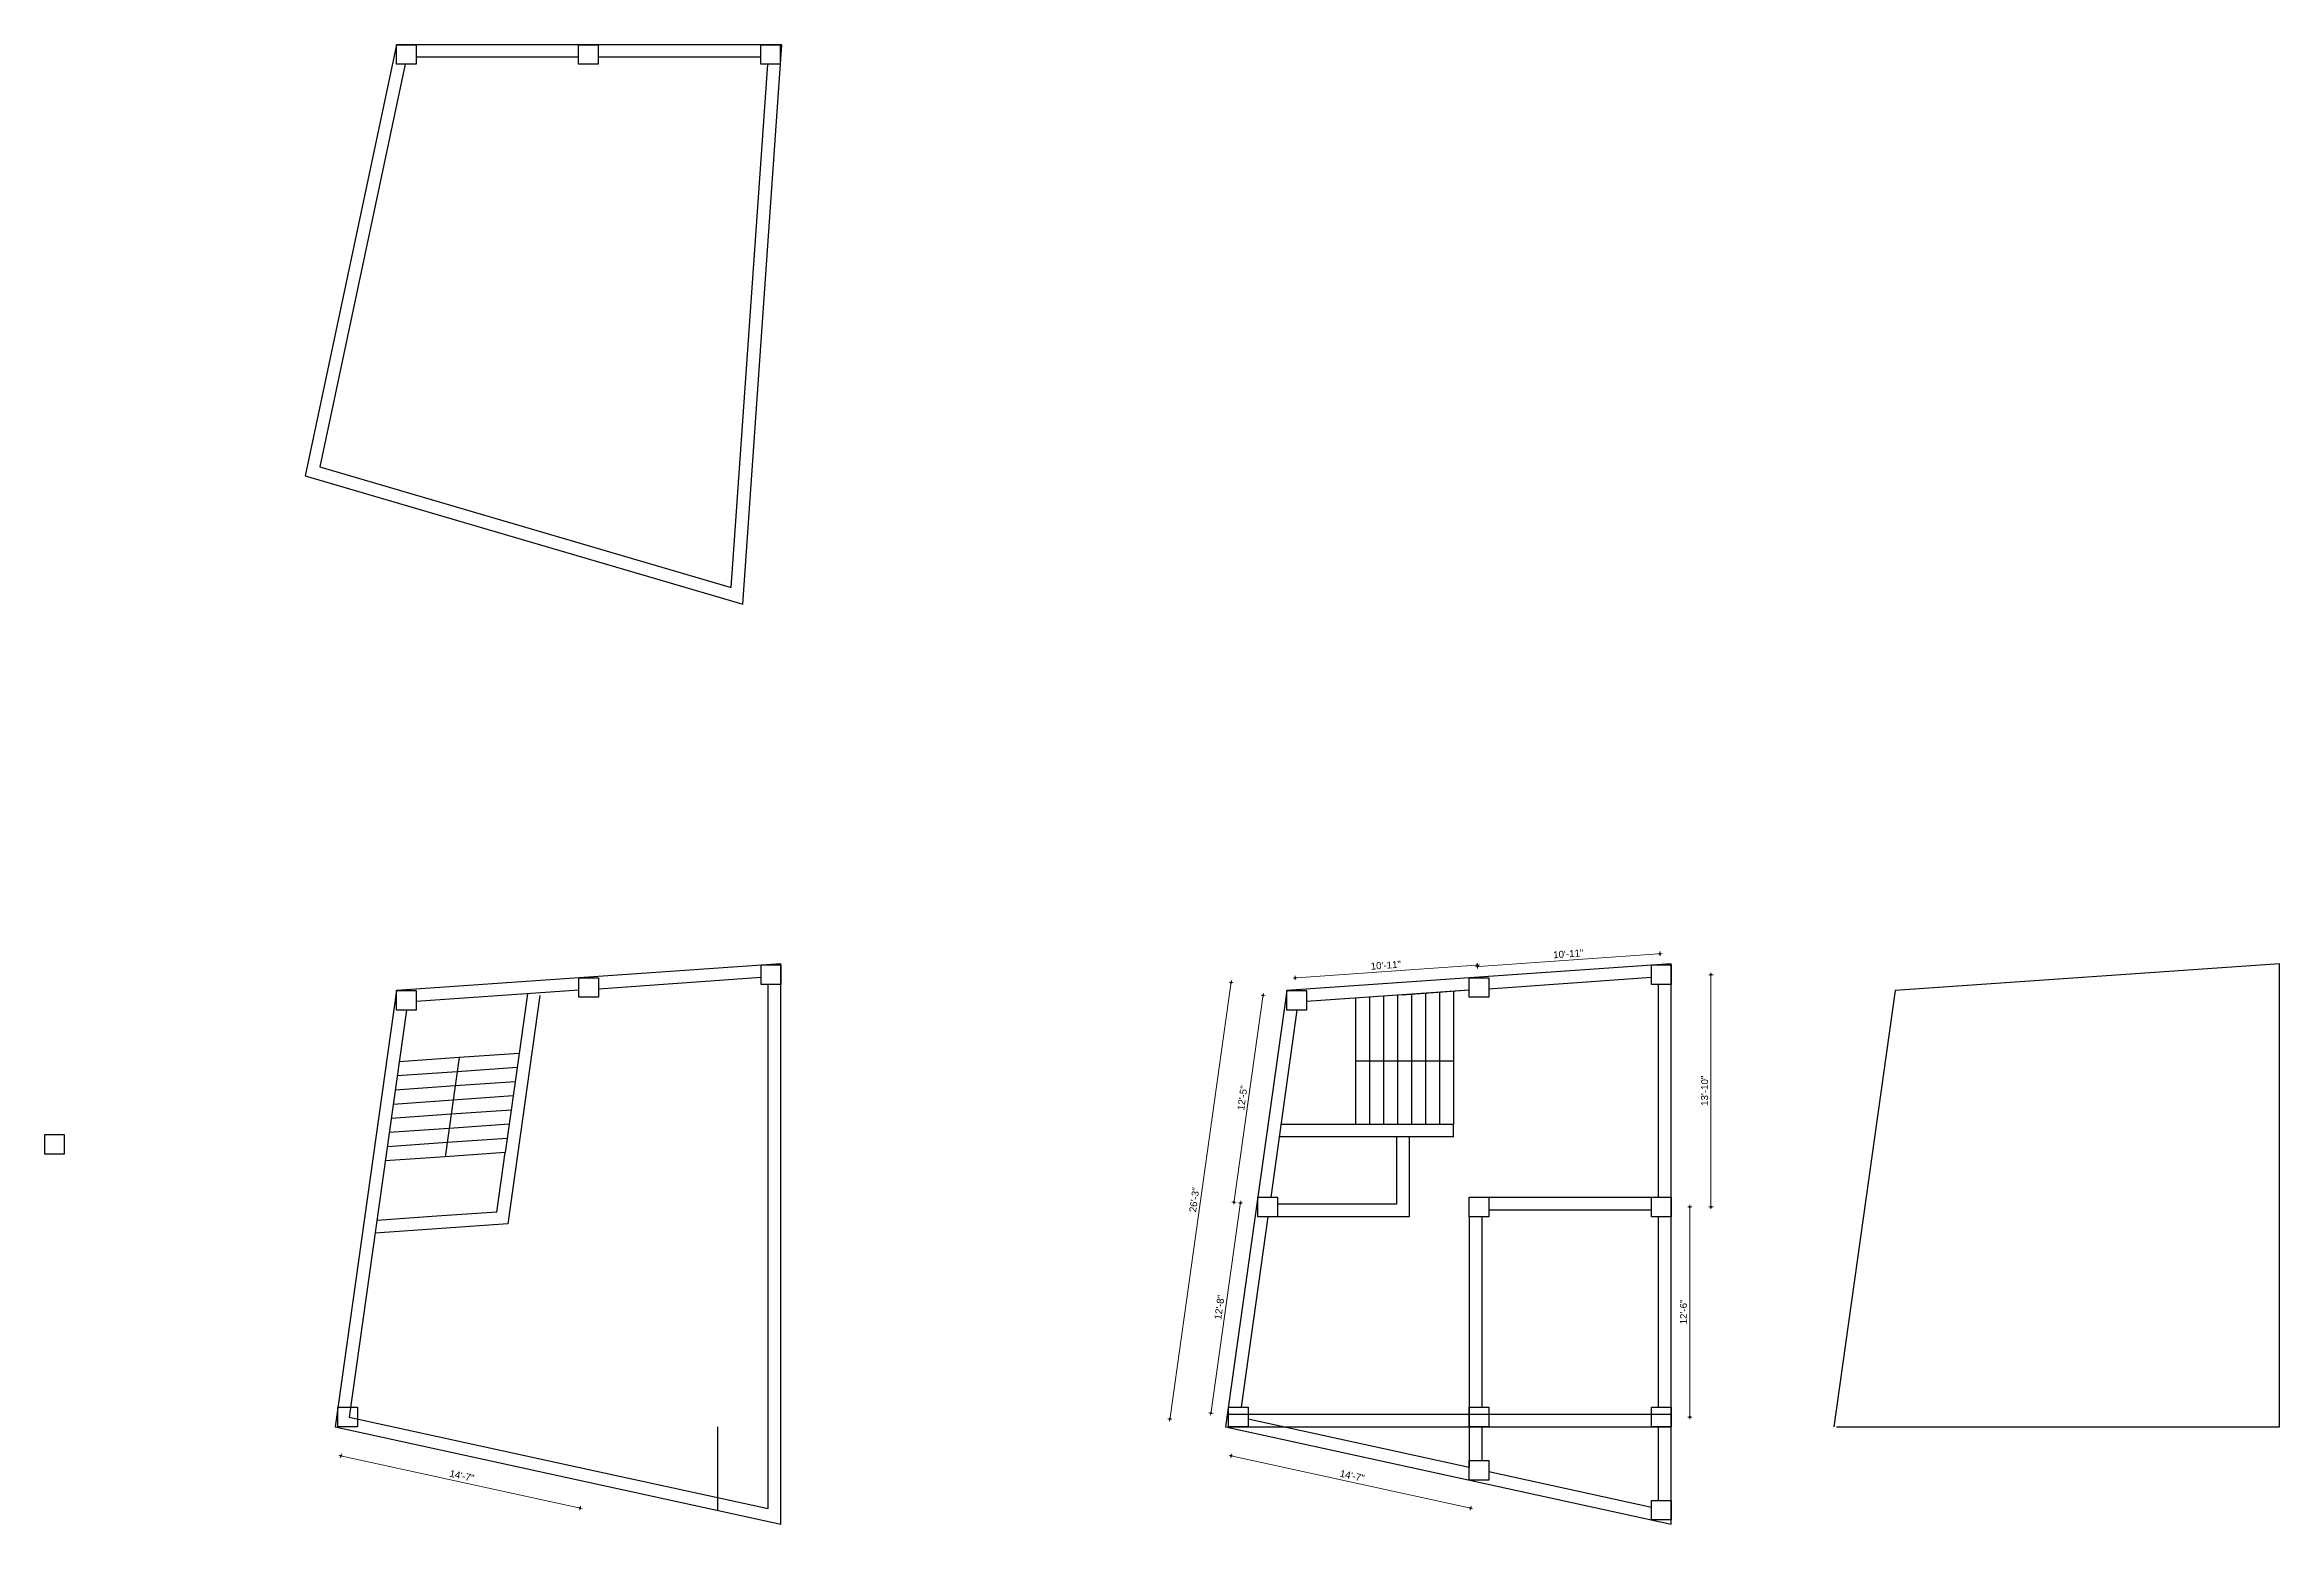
# Model space of a CAD drawing. Header units: inches. Extents: x -4763 to 5635, y -17312 to -9454.
# Drawn here: x 1985 to 3582, y -17312 to -16254 of the extents above; entities that cross this region are included whole.
import ezdxf

# ---------------------------------------------------------------- set-up
doc = ezdxf.new("R2010")
doc.units = ezdxf.units.IN
doc.header["$LTSCALE"] = 0.5
doc.header["$MEASUREMENT"] = 0
doc.header["$PDMODE"] = 66
doc.layers.add('hatch', color=9, linetype='Continuous', lineweight=0)
doc.layers.add('Toilet', color=7, linetype='Continuous', lineweight=25)
doc.styles.get("Standard").update_dxf_attribs({"font": 'arial.ttf'})
doc.dimstyles.new('S8', dxfattribs={"dimtxt": 5, "dimasz": 1, "dimexe": 6, "dimexo": 18, "dimgap": 1.9375, "dimtad": 1, "dimdec": 0, "dimzin": 3, "dimdsep": 46, "dimlunit": 4, "dimtxsty": 'Standard', "dimblk": 'dot 2', "dimcen": 12, "dimse1": 1, "dimse2": 1, "dimclrd": 1, "dimclre": 1, "dimclrt": 256, "dimadec": 0, "dimazin": 0, "dimtfac": 0.75, "dimtdec": 0, "dimtix": 1, "dimtmove": 1, "dimatfit": 3, "dimldrblk": 'DOT', "dimfxl": 1, "dimtolj": 1, "dimtzin": 0, "dimlwd": 9, "dimlwe": 9, "dimarcsym": 0})

# ---------------------------------------------------------------- blocks, each defined once
blk = doc.blocks.new('dot1')
at = {"layer": 'hatch'}
h = blk.add_hatch(color=256, dxfattribs=at)
edge = h.paths.add_edge_path()
edge.add_arc((0, 0), 1, 0, 360)
for p, q in [((3, 0), (-3, 0)), ((0, 3), (0, -3))]:
    blk.add_line(p, q, dxfattribs=at)
blk.add_circle((0, 0), 1, dxfattribs=at)
blk = doc.blocks.new('dot 2')
at = {"layer": 'hatch', "xscale": 0.5, "yscale": 0.5, "zscale": 0.5}
blk.add_blockref('dot1', (0, 0), dxfattribs=at)
blk = doc.blocks.new('*D252')
at = {"layer": 'Defpoints', "color": 0, "transparency": 16777216}
for p in [(2202.5, -17235.3), (2196.5, -17263), (2373.6, -17272.7)]:
    blk.add_point(p, dxfattribs=at)
at = {"layer": 'Toilet', "color": 1, "lineweight": 9, "transparency": 16777216}
blk.add_line((2366.6, -17300.2), (2197.5, -17263.2), dxfattribs=at)
for p, rotation in [((2196.5, -17263), 167.6507066654709), ((2367.5, -17300.4), 347.6507066654709)]:
    blk.add_blockref('dot 2', p, dxfattribs=dict(at, rotation=rotation))
at = {"layer": 'Toilet', "transparency": 16777216, "insert": (2283, -17277.3), "char_height": 5, "attachment_point": 5, "rotation": 347.6507}
blk.add_mtext('\\A1;14\'-7"', dxfattribs=at)
blk = doc.blocks.new('_Dot')
at = {"color": 0, "linetype": 'ByBlock', "lineweight": -2}
blk.add_line((-0.5, 0), (-1, 0), dxfattribs=at)
at = {"color": 0, "linetype": 'ByBlock', "const_width": 0.5}
blk.add_lwpolyline([(-0.25, 0, 1), (0.25, 0, 1)], format="xyb", close=True, dxfattribs=at)
blk = doc.blocks.new('*D256')
at = {"layer": 'Defpoints', "color": 0, "transparency": 16777216}
for p in [(2839, -17235.3), (2832.9, -17263), (3010, -17272.7)]:
    blk.add_point(p, dxfattribs=at)
at = {"layer": 'Toilet', "color": 1, "lineweight": 9, "transparency": 16777216}
blk.add_line((3003, -17300.2), (2833.9, -17263.2), dxfattribs=at)
for p, rotation in [((2832.9, -17263), 167.6507066654709), ((3004, -17300.4), 347.6507066654709)]:
    blk.add_blockref('dot 2', p, dxfattribs=dict(at, rotation=rotation))
at = {"layer": 'Toilet', "transparency": 16777216, "insert": (2919.4, -17277.3), "char_height": 5, "attachment_point": 5, "rotation": 347.6507}
blk.add_mtext('\\A1;14\'-7"', dxfattribs=at)
blk = doc.blocks.new('*D257')
at = {"layer": 'Defpoints', "color": 0, "transparency": 16777216}
for p in [(2872.7, -16930.4), (2789, -17236.7), (2828.9, -17242.3)]:
    blk.add_point(p, dxfattribs=at)
at = {"layer": 'Toilet', "color": 1, "lineweight": 9, "transparency": 16777216}
blk.add_line((2832.7, -16925.8), (2789.2, -17235.7), dxfattribs=at)
for p, rotation in [((2832.8, -16924.8), 82.0073978890656), ((2789, -17236.7), 262.0073978890656)]:
    blk.add_blockref('dot 2', p, dxfattribs=dict(at, rotation=rotation))
at = {"layer": 'Toilet', "transparency": 16777216, "insert": (2806.5, -17080.1), "char_height": 5, "attachment_point": 5, "rotation": 82.0074}
blk.add_mtext('\\A1;26\'-3"', dxfattribs=at)
blk = doc.blocks.new('*D258')
at = {"layer": 'Defpoints', "color": 0, "transparency": 16777216}
for p in [(2839.5, -17082.3), (2859, -17085.1), (2837.9, -17235.3)]:
    blk.add_point(p, dxfattribs=at)
at = {"layer": 'Toilet', "color": 1, "lineweight": 9, "transparency": 16777216}
blk.add_line((2818.5, -17231.5), (2839.3, -17083.3), dxfattribs=at)
for p, rotation in [((2839.5, -17082.3), 82.00739788906552), ((2818.4, -17232.5), 262.0073978890655)]:
    blk.add_blockref('dot 2', p, dxfattribs=dict(at, rotation=rotation))
at = {"layer": 'Toilet', "transparency": 16777216, "insert": (2824.5, -17156.8), "char_height": 5, "attachment_point": 5, "rotation": 82.0074}
blk.add_mtext('\\A1;12\'-8"', dxfattribs=at)
blk = doc.blocks.new('*D259')
at = {"layer": 'Defpoints', "color": 0, "transparency": 16777216}
for p in [(2855.7, -16934), (2879.7, -16937.4), (2859, -17085.1)]:
    blk.add_point(p, dxfattribs=at)
at = {"layer": 'Toilet', "color": 1, "lineweight": 9, "transparency": 16777216}
blk.add_line((2835.1, -17080.7), (2855.5, -16935), dxfattribs=at)
for p, rotation in [((2855.7, -16934), 82.00739788906536), ((2834.9, -17081.7), 262.0073978890654)]:
    blk.add_blockref('dot 2', p, dxfattribs=dict(at, rotation=rotation))
at = {"layer": 'Toilet', "transparency": 16777216, "insert": (2840.9, -17007.2), "char_height": 5, "attachment_point": 5, "rotation": 82.0074}
blk.add_mtext('\\A1;12\'-5"', dxfattribs=at)
blk = doc.blocks.new('*D260')
at = {"layer": 'Defpoints', "color": 0, "transparency": 16777216}
for p in [(3008.9, -16912.3), (3010, -16928.3), (2879.7, -16937.4)]:
    blk.add_point(p, dxfattribs=at)
at = {"layer": 'Toilet', "color": 1, "lineweight": 9, "transparency": 16777216}
blk.add_line((2879.6, -16921.4), (3007.9, -16912.4), dxfattribs=at)
for p, rotation in [((3008.9, -16912.3), 3.986649777893512), ((2878.6, -16921.4), 183.9866497778935)]:
    blk.add_blockref('dot 2', p, dxfattribs=dict(at, rotation=rotation))
at = {"layer": 'Toilet', "transparency": 16777216, "insert": (2943.4, -16912.4), "char_height": 5, "attachment_point": 5, "rotation": 3.9866}
blk.add_mtext('\\A1;10\'-11"', dxfattribs=at)
blk = doc.blocks.new('*D262')
at = {"layer": 'Defpoints', "color": 0, "transparency": 16777216}
for p in [(3140.4, -16919.2), (3175.8, -16919.2), (3140.4, -17085.1)]:
    blk.add_point(p, dxfattribs=at)
at = {"layer": 'Toilet', "color": 1, "lineweight": 9, "transparency": 16777216}
blk.add_line((3175.8, -17084.1), (3175.8, -16920.2), dxfattribs=at)
for p, rotation in [((3175.8, -16919.2), 90), ((3175.8, -17085.1), 270)]:
    blk.add_blockref('dot 2', p, dxfattribs=dict(at, rotation=rotation))
at = {"layer": 'Toilet', "transparency": 16777216, "insert": (3171.3, -17002.1), "char_height": 5, "attachment_point": 5, "rotation": 90}
blk.add_mtext('\\A1;13\'-10"', dxfattribs=at)
blk = doc.blocks.new('*D263')
at = {"layer": 'Defpoints', "color": 0, "transparency": 16777216}
for p in [(3140.4, -17085.1), (3140.4, -17235.3), (3160.7, -17235.3)]:
    blk.add_point(p, dxfattribs=at)
at = {"layer": 'Toilet', "color": 1, "lineweight": 9, "transparency": 16777216}
blk.add_line((3160.7, -17086.1), (3160.7, -17234.3), dxfattribs=at)
for p, rotation in [((3160.7, -17085.1), 90), ((3160.7, -17235.3), 270)]:
    blk.add_blockref('dot 2', p, dxfattribs=dict(at, rotation=rotation))
at = {"layer": 'Toilet', "transparency": 16777216, "insert": (3156.2, -17160.2), "char_height": 5, "attachment_point": 5, "rotation": 90}
blk.add_mtext('\\A1;12\'-6"', dxfattribs=at)

msp = doc.modelspace()

# ---------------------------------------------------------------- linework, layer by layer
at = {"layer": 'Toilet'}
for p, q in [((2242.5, -16268.4), (2181.4, -16556.2)), ((2366.4, -16263.4), (2250.3, -16263.4)), ((2496.6, -16263.4), (2380.4, -16263.4)), ((2475.5, -16642.4), (2501.6, -16268.4)), ((2181.4, -16556.2), (2475.5, -16642.4)), ((2501.9, -17300.8), (2501.9, -16926.2)), ((3003, -16930.3), (2955.2, -16933.7)), ((2991.7, -16931.1), (2991.7, -16981)), ((3138.4, -17078.1), (3138.4, -16926.2)), ((2243.4, -16944.4), (2202.5, -17235.3)), ((2338.7, -16934.1), (2315.8, -17097.3)), ((2329.8, -16932.9), (2323.9, -16975.4)), ((2879.8, -16944.4), (2861.1, -17078.1)), ((2921.7, -16936), (2921.7, -16981)), ((2931.7, -16935.3), (2931.7, -16981)), ((2941.7, -16934.6), (2941.7, -16981)), ((2951.7, -16933.9), (2951.7, -16981)), ((2961.7, -16933.2), (2961.7, -16981)), ((2971.7, -16932.5), (2971.7, -16981)), ((2981.7, -16931.8), (2981.7, -16981)), ((2281, -16978.4), (2238.2, -16981.4)), ((2281, -16978.4), (2271.1, -17049.3)), ((2323.9, -16975.4), (2281, -16978.4)), ((2323.9, -16975.4), (2313.9, -17046.3)), ((2279.6, -16988.5), (2236.8, -16991.5)), ((2322.4, -16985.5), (2279.6, -16988.5)), ((2991.7, -16981), (2921.7, -16981)), ((2921.7, -16981), (2921.7, -17026.1)), ((2931.7, -16981), (2931.7, -17026.1)), ((2941.7, -16981), (2941.7, -17026.1)), ((2951.7, -16981), (2951.7, -17026.1)), ((2961.7, -16981), (2961.7, -17026.1)), ((2971.7, -16981), (2971.7, -17026.1)), ((2981.7, -16981), (2981.7, -17026.1)), ((2991.7, -16981), (2991.7, -17026.1)), ((2276.8, -17008.8), (2233.9, -17011.8)), ((2278.2, -16998.6), (2235.3, -17001.6)), ((2319.6, -17005.8), (2276.8, -17008.8)), ((2321, -16995.7), (2278.2, -16998.6)), ((2275.3, -17018.9), (2232.5, -17021.9)), ((2316.7, -17026), (2273.9, -17029)), ((2318.2, -17015.9), (2275.3, -17018.9)), ((2991.7, -17026.1), (2868.4, -17026.1)), ((2991.7, -17035.1), (2991.7, -17026.1)), ((2272.5, -17039.1), (2229.7, -17042.1)), ((2273.9, -17029), (2231.1, -17032)), ((2315.3, -17036.2), (2272.5, -17039.1)), ((2991.7, -17035.1), (2867.1, -17035.1)), ((2951.1, -17035.1), (2951.1, -17083.1)), ((2960.1, -17035.1), (2960.1, -17092.1)), ((2271.1, -17049.3), (2228.2, -17052.2)), ((2313.9, -17046.3), (2271.1, -17049.3)), ((2307.9, -17088.8), (2313.9, -17046.3)), ((2307.9, -17088.8), (2265.1, -17091.8)), ((2951.1, -17083.1), (2866, -17083.1)), ((3017, -17078.1), (3133.4, -17078.1)), ((3017, -17087.1), (3133.4, -17087.1)), ((2315.8, -17097.3), (2221, -17103.9)), ((2265.1, -17091.8), (2222.3, -17094.8)), ((2859.1, -17092.1), (2840, -17228.3)), ((2960.1, -17092.1), (2859.1, -17092.1)), ((3003, -17092.1), (3003, -17271.2)), ((3012, -17092.1), (3012, -17228.3)), ((3138.4, -17228.3), (3138.4, -17092.1)), ((2830.9, -17233.3), (3147.4, -17233.3)), ((2202.5, -17235.3), (2373.6, -17272.7)), ((2466, -17302.1), (2466, -17242.3)), ((2830.9, -17242.3), (3147.4, -17242.3)), ((2844.9, -17236.5), (3003, -17271.2)), ((3012, -17242.3), (3012, -17266.4)), ((3138.4, -17294.9), (3138.4, -17242.3)), ((2373.6, -17272.7), (2501.9, -17300.8)), ((3017, -17274.2), (3133.4, -17299.7))]:
    msp.add_line(p, q, dxfattribs=at)
for points in [[(2511.6, -16254.4), (2236.3, -16254.4), (2170.9, -16562.5), (2483.7, -16654.2)], [(2236.3, -16254.4), (2250.3, -16254.4), (2250.3, -16268.4), (2236.3, -16268.4)], [(2366.4, -16254.4), (2380.4, -16254.4), (2380.4, -16268.4), (2366.4, -16268.4)], [(2496.6, -16254.4), (2510.6, -16254.4), (2510.6, -16268.4), (2496.6, -16268.4)], [(2510.9, -16911.3), (2236.3, -16930.4), (2192.5, -17242.3), (2510.9, -17312)], [(2496.9, -16912.2), (2510.9, -16912.2), (2510.9, -16926.2), (2496.9, -16926.2)], [(3147.4, -16911.3), (2872.7, -16930.4), (2828.9, -17242.3), (3147.4, -17312)], [(3133.4, -16912.2), (3147.4, -16912.2), (3147.4, -16926.2), (3133.4, -16926.2)], [(2236.3, -16930.4), (2250.3, -16930.4), (2250.3, -16944.4), (2236.3, -16944.4)], [(2366.6, -16921.3), (2380.6, -16921.3), (2380.6, -16935.3), (2366.6, -16935.3)], [(2872.7, -16930.4), (2886.7, -16930.4), (2886.7, -16944.4), (2872.7, -16944.4)], [(3003, -16921.3), (3017, -16921.3), (3017, -16935.3), (3003, -16935.3)], [(1984.8, -17033.4), (1998.8, -17033.4), (1998.8, -17047.4), (1984.8, -17047.4)], [(2852, -17078.1), (2866, -17078.1), (2866, -17092.1), (2852, -17092.1)], [(3003, -17078.1), (3017, -17078.1), (3017, -17092.1), (3003, -17092.1)], [(3133.4, -17078.1), (3147.4, -17078.1), (3147.4, -17092.1), (3133.4, -17092.1)], [(2194.4, -17228.3), (2208.4, -17228.3), (2208.4, -17242.3), (2194.4, -17242.3)], [(2830.9, -17228.3), (2844.9, -17228.3), (2844.9, -17242.3), (2830.9, -17242.3)], [(3003, -17228.3), (3017, -17228.3), (3017, -17242.3), (3003, -17242.3)], [(3133.4, -17228.3), (3147.4, -17228.3), (3147.4, -17242.3), (3133.4, -17242.3)], [(3003, -17266.4), (3017, -17266.4), (3017, -17280.4), (3003, -17280.4)], [(3133.4, -17294.9), (3147.4, -17294.9), (3147.4, -17308.9), (3133.4, -17308.9)]]:
    msp.add_lwpolyline(points, close=True, dxfattribs=at)
for points in [[(3265.6, -17242.3), (3582.1, -17242.3), (3582.1, -16911.3), (3307.4, -16930.4), (3263.6, -17242.3)], [(2366.6, -16930.3), (2250.3, -16938.4)], [(2496.9, -16921.2), (2380.6, -16929.4)], [(3003, -16930.3), (2886.7, -16938.4)], [(3133.4, -16921.2), (3017, -16929.4)]]:
    msp.add_lwpolyline(points, dxfattribs=at)

# ---------------------------------------------------------------- dimensions: what is measured, and where the dimension line sits
for p1, p2, distance, picture, middle in [((2879.7, -16937.4), (3010, -16928.3), 16, '*D260', (2943.4, -16912.4)), ((2872.7, -16930.4), (2828.9, -17242.3), -40.3, '*D257', (2806.5, -17080.1)), ((2859, -17085.1), (2879.7, -16937.4), 24.3, '*D259', (2840.9, -17007.2)), ((2837.9, -17235.3), (2859, -17085.1), 19.7, '*D258', (2824.5, -17156.8)), ((2373.6, -17272.7), (2202.5, -17235.3), 28.4, '*D252', (2283, -17277.3)), ((3010, -17272.7), (2839, -17235.3), 28.4, '*D256', (2919.4, -17277.3))]:
    dim = msp.add_aligned_dim(p1=p1, p2=p2, distance=distance, dimstyle='S8', override={"dimfxl": 2, "dimfxlon": 1, "dimarcsym": 1}, dxfattribs=at)
    dim.commit()
    dim.dimension.update_dxf_attribs({"geometry": picture, "text_midpoint": middle})
msp.add_aligned_dim(p1=(3010, -16928.3), p2=(3140.4, -16919.2), distance=15.1, dimstyle='S8', override={"dimfxl": 2, "dimfxlon": 1, "dimarcsym": 1}, dxfattribs=at).render()
for base, p2, picture, middle in [((3175.8, -16919.2), (3140.4, -16919.2), '*D262', (3171.3, -17002.1)), ((3160.7, -17235.3), (3140.4, -17235.3), '*D263', (3156.2, -17160.2))]:
    dim = msp.add_linear_dim(base=base, p1=(3140.4, -17085.1), p2=p2, angle=90, dimstyle='S8', override={"dimfxl": 2, "dimfxlon": 1, "dimarcsym": 1}, dxfattribs=at)
    dim.commit()
    dim.dimension.update_dxf_attribs({"geometry": picture, "text_midpoint": middle})

doc.saveas('drawing.dxf')
